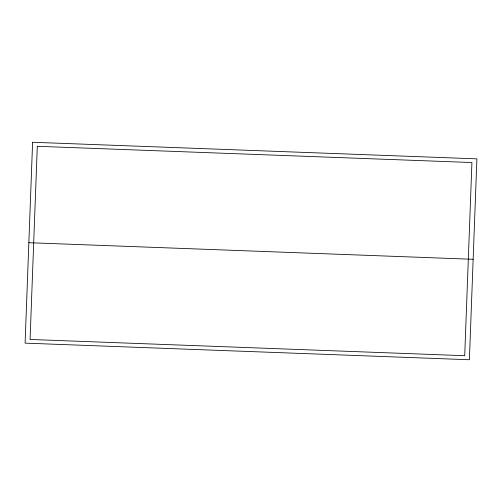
<?xml version="1.0" encoding="UTF-8"?>
<svg xmlns="http://www.w3.org/2000/svg" width="502" height="502" viewBox="0 0 502 502"><rect width="100%" height="100%" fill="white"/><g stroke="black" fill="none" stroke-linecap="round" stroke-linejoin="round"><path stroke-width="0.75" d="M28.852 242.698L473.148 259.302M32.605 142.261L25.1 343.142L469.395 359.739L476.9 158.858L32.605 142.261M37.292 146.295L30.076 339.465L464.708 355.705L471.924 162.535L37.292 146.295"/></g></svg>
